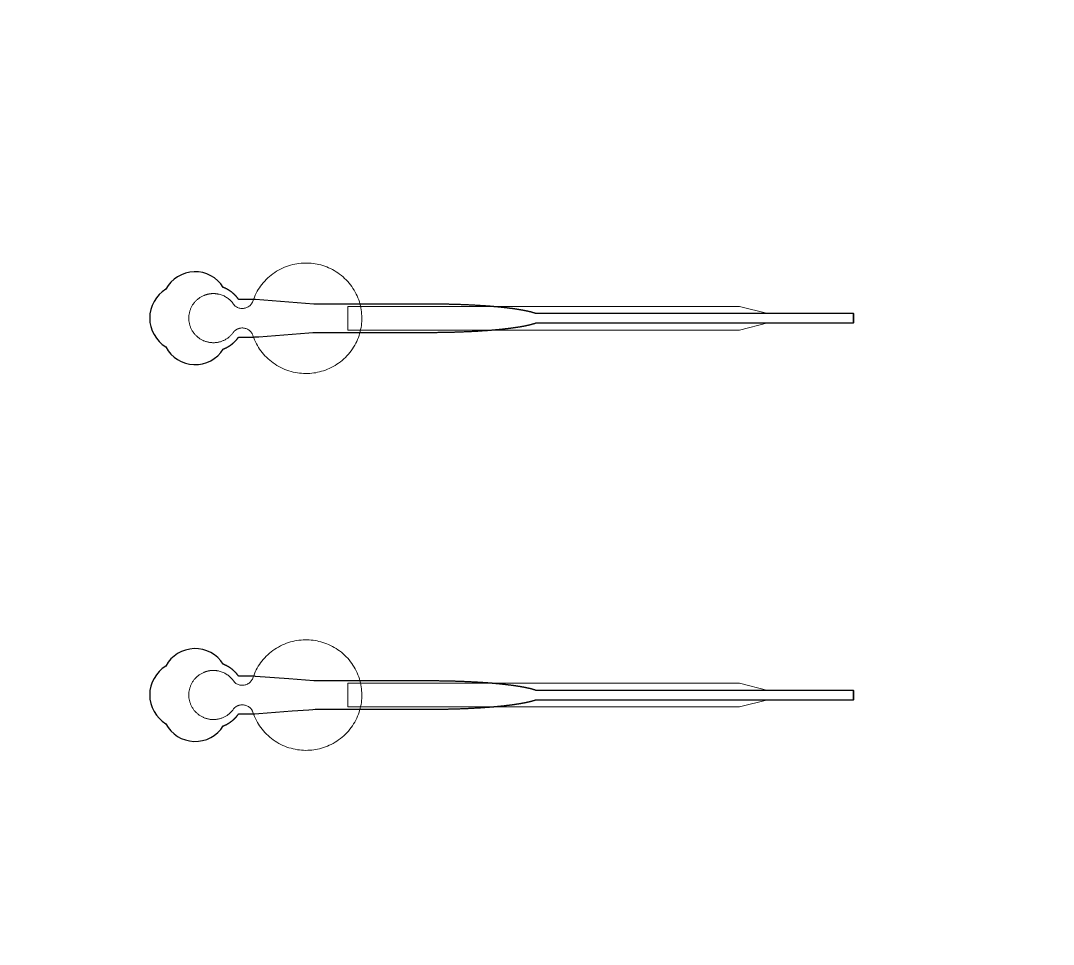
# Model space of a CAD drawing. Header units: inches. Extents: x -52997 to 52003, y -52254 to 52746.
# Drawn here: x -21881 to -16400, y -1513 to 3389 of the extents above; entities that cross this region are included whole.
import ezdxf

# ---------------------------------------------------------------- set-up
doc = ezdxf.new("R2010")
doc.units = ezdxf.units.IN
doc.header["$MEASUREMENT"] = 0
doc.layers.add('1', color=1, linetype='Continuous')
doc.layers.add('2', color=140, linetype='Continuous', lineweight=0)
doc.layers.add('3', color=90, linetype='Continuous', lineweight=0)

msp = doc.modelspace()

# ---------------------------------------------------------------- linework, layer by layer
at = {"layer": '1'}
for points in [[(-16283.4, -47485.7), (0, -47485.7), (16283.4, -47485.7, 5.999107)], [(-16250, -47285.7), (0, -47285.7), (16250, -47285.7, 5.986812)], [(-13685.8, -45485.7), (0, -45485.7), (13685.8, -45485.7, 6.794322)], [(-20806.1, 1646.4), (-20805.8, 1646.6), (-20805, 1646.9), (-20804.1, 1647.2), (-20803.3, 1647.6), (-20802.4, 1647.9), (-20801.6, 1648.2), (-20800.7, 1648.6), (-20799.9, 1649), (-20799, 1649.3), (-20798.2, 1649.7), (-20797.3, 1650.1), (-20796.5, 1650.5), (-20795.6, 1650.9), (-20794.7, 1651.3), (-20793.9, 1651.7), (-20793, 1652.1), (-20792.2, 1652.5), (-20791.3, 1652.9), (-20790.5, 1653.4), (-20789.6, 1653.8), (-20788.7, 1654.2), (-20787.9, 1654.7), (-20787, 1655.1), (-20786.2, 1655.6), (-20785.3, 1656.1), (-20784.5, 1656.5), (-20783.6, 1657), (-20782.7, 1657.5), (-20781.9, 1658), (-20781, 1658.5), (-20780.2, 1659), (-20779.3, 1659.5), (-20778.5, 1660), (-20777.6, 1660.5), (-20776.8, 1661), (-20775.9, 1661.6), (-20775.1, 1662.1), (-20774.2, 1662.7), (-20773.4, 1663.2), (-20772.6, 1663.8), (-20771.7, 1664.3), (-20770.9, 1664.9), (-20770, 1665.4), (-20769.2, 1666), (-20768.4, 1666.6), (-20767.5, 1667.2), (-20766.7, 1667.8), (-20765.9, 1668.4), (-20765.1, 1669), (-20764.3, 1669.6), (-20763.4, 1670.2), (-20762.6, 1670.8), (-20761.8, 1671.4), (-20761, 1672), (-20760.2, 1672.7), (-20759.4, 1673.3), (-20758.6, 1673.9), (-20757.8, 1674.6), (-20757, 1675.2), (-20756.2, 1675.9), (-20755.4, 1676.5), (-20754.7, 1677.2), (-20753.9, 1677.8), (-20753.1, 1678.5), (-20752.3, 1679.2), (-20751.6, 1679.9), (-20750.8, 1680.5), (-20750.1, 1681.2), (-20749.3, 1681.9), (-20748.6, 1682.6), (-20747.8, 1683.3), (-20747.1, 1684), (-20746.3, 1684.7), (-20745.6, 1685.4), (-20744.9, 1686.1), (-20744.2, 1686.8), (-20743.5, 1687.5), (-20742.7, 1688.3), (-20742, 1689), (-20741.3, 1689.7), (-20740.6, 1690.4), (-20740, 1691.2), (-20739.3, 1691.9), (-20738.6, 1692.6), (-20737.9, 1693.4), (-20737.3, 1694.1), (-20736.6, 1694.8), (-20735.9, 1695.6), (-20735.3, 1696.3), (-20734.6, 1697.1), (-20734, 1697.8), (-20733.4, 1698.6), (-20732.7, 1699.3), (-20732.1, 1700.1), (-20731.5, 1700.9), (-20730.9, 1701.6), (-20730.3, 1702.4), (-20729.7, 1703.1), (-20729.1, 1703.9), (-20728.5, 1704.7), (-20727.9, 1705.4), (-20727.4, 1706.2), (-20726.8, 1707), (-20726.2, 1707.7), (-20725.7, 1708.5), (-20725.1, 1709.3), (-20724.6, 1710), (-20681, 1710), (-20659.2, 1710), (-20648.3, 1710), (-20645.6, 1710), (-20644.2, 1710), (-20644.2, 1710), (-20644.2, 1710), (-20644.2, 1710), (-20644.2, 1710), (-20644.1, 1710.1), (-20644.1, 1710.1), (-20643.7, 1710.1), (-20643, 1710.1), (-20641.6, 1710.2), (-20638.9, 1710.5), (-20616.8, 1712.1), (-20440.2, 1725.7), (-20351.8, 1732.5), (-20329.8, 1734.2), (-20318.7, 1735), (-20318.4, 1735), (-20318.3, 1735), (-20318.3, 1735), (-20318.2, 1735), (-20318.1, 1735), (-20317.7, 1735), (-20057.2, 1735), (-20051, 1735), (-20038.4, 1735), (-19937.9, 1735), (-19736.9, 1735), (-19724.3, 1735), (-19718, 1735), (-19714.9, 1735), (-19713.3, 1735), (-19712.9, 1735), (-19712.7, 1735), (-19712.6, 1735), (-19712.6, 1735), (-19712.5, 1735), (-19712.5, 1735), (-19711.9, 1735), (-19707.4, 1735.1), (-19702.8, 1735.1), (-19698.1, 1735.1), (-19693.5, 1735.1), (-19688.9, 1735.1), (-19684.2, 1735.1), (-19679.5, 1735.2), (-19674.9, 1735.2), (-19670.2, 1735.2), (-19665.5, 1735.3), (-19660.8, 1735.3), (-19656, 1735.4), (-19651.3, 1735.4), (-19646.6, 1735.5), (-19641.8, 1735.6), (-19637, 1735.6), (-19632.3, 1735.7), (-19627.5, 1735.8), (-19622.7, 1735.9), (-19617.9, 1736), (-19613.1, 1736.1), (-19608.3, 1736.2), (-19603.5, 1736.3), (-19598.7, 1736.4), (-19593.9, 1736.5), (-19589.1, 1736.7), (-19584.2, 1736.8), (-19579.4, 1736.9), (-19574.6, 1737.1), (-19569.8, 1737.2), (-19564.9, 1737.4), (-19560.1, 1737.5), (-19555.3, 1737.7), (-19550.4, 1737.8), (-19545.6, 1738), (-19540.8, 1738.2), (-19535.9, 1738.4), (-19531.1, 1738.6), (-19526.3, 1738.8), (-19521.5, 1739), (-19516.7, 1739.2), (-19511.8, 1739.4), (-19507, 1739.6), (-19502.2, 1739.8), (-19497.5, 1740), (-19492.7, 1740.3), (-19487.9, 1740.5), (-19483.1, 1740.7), (-19478.4, 1741), (-19473.6, 1741.3), (-19468.9, 1741.5), (-19464.1, 1741.8), (-19459.4, 1742), (-19454.7, 1742.3), (-19450, 1742.6), (-19445.3, 1742.9), (-19440.7, 1743.2), (-19436, 1743.5), (-19431.4, 1743.8), (-19426.8, 1744.1), (-19422.1, 1744.4), (-19417.6, 1744.7), (-19413, 1745.1), (-19410.7, 1745.2), (-19408.4, 1745.4), (-19406.2, 1745.6), (-19403.9, 1745.7), (-19401.6, 1745.9), (-19399.4, 1746.1), (-19397.1, 1746.2), (-19394.9, 1746.4), (-19392.6, 1746.6), (-19390.4, 1746.8), (-19388.2, 1747), (-19385.9, 1747.1), (-19383.7, 1747.3), (-19381.5, 1747.5), (-19379.3, 1747.7), (-19377.1, 1747.9), (-19374.9, 1748.1), (-19372.7, 1748.2), (-19370.5, 1748.4), (-19368.3, 1748.6), (-19366.2, 1748.8), (-19364, 1749), (-19361.8, 1749.2), (-19359.7, 1749.4), (-19357.5, 1749.6), (-19355.4, 1749.8), (-19353.2, 1750), (-19351.1, 1750.2), (-19349, 1750.4), (-19346.9, 1750.6), (-19344.8, 1750.8), (-19342.7, 1751), (-19340.6, 1751.2), (-19338.5, 1751.4), (-19336.4, 1751.6), (-19334.3, 1751.8), (-19332.2, 1752), (-19330.2, 1752.3), (-19328.1, 1752.5), (-19326.1, 1752.7), (-19324, 1752.9), (-19322, 1753.1), (-19320, 1753.3), (-19317.9, 1753.6), (-19315.9, 1753.8), (-19313.9, 1754), (-19311.9, 1754.2), (-19309.9, 1754.4), (-19308, 1754.7), (-19306, 1754.9), (-19304, 1755.1), (-19302.1, 1755.3), (-19300.1, 1755.6), (-19298.2, 1755.8), (-19296.2, 1756), (-19294.3, 1756.3), (-19292.4, 1756.5), (-19290.5, 1756.7), (-19288.6, 1757), (-19286.7, 1757.2), (-19284.8, 1757.5), (-19282.9, 1757.7), (-19281.1, 1757.9), (-19279.2, 1758.2), (-19277.4, 1758.4), (-19275.5, 1758.7), (-19273.7, 1758.9), (-19271.9, 1759.1), (-19270.1, 1759.4), (-19268.3, 1759.6), (-19266.5, 1759.9), (-19264.7, 1760.1), (-19262.9, 1760.4), (-19261.1, 1760.6), (-19259.4, 1760.9), (-19257.6, 1761.1), (-19255.9, 1761.4), (-19254.2, 1761.7), (-19252.5, 1761.9), (-19250.7, 1762.2), (-19249, 1762.4), (-19247.4, 1762.7), (-19245.7, 1762.9), (-19244, 1763.2), (-19242.3, 1763.5), (-19240.7, 1763.7), (-19239, 1764), (-19237.4, 1764.2), (-19235.8, 1764.5), (-19234.2, 1764.8), (-19232.6, 1765), (-19231, 1765.3), (-19229.4, 1765.6), (-19227.8, 1765.8), (-19226.3, 1766.1), (-19224.7, 1766.4), (-19223.2, 1766.7), (-19221.6, 1766.9), (-19220.1, 1767.2), (-19218.6, 1767.5), (-19217.1, 1767.7), (-19215.6, 1768), (-19214.1, 1768.3), (-19212.6, 1768.6), (-19211.2, 1768.8), (-19209.7, 1769.1), (-19208.3, 1769.4), (-19206.9, 1769.7), (-19205.4, 1770), (-19204, 1770.2), (-19202.6, 1770.5), (-19201.3, 1770.8), (-19199.9, 1771.1), (-19198.5, 1771.4), (-19197.2, 1771.6), (-19195.8, 1771.9), (-19194.5, 1772.2), (-19193.2, 1772.5), (-19191.8, 1772.8), (-19190.5, 1773.1), (-19189.2, 1773.4), (-19188, 1773.6), (-19186.7, 1773.9), (-19185.4, 1774.2), (-19184.2, 1774.5), (-19183, 1774.8), (-19181.7, 1775.1), (-19180.5, 1775.4), (-19179.3, 1775.7), (-19178.1, 1776), (-19176.9, 1776.2), (-19175.8, 1776.5), (-19174.6, 1776.8), (-19173.5, 1777.1), (-19172.3, 1777.4), (-19171.2, 1777.7), (-19170.1, 1778), (-19169, 1778.3), (-19167.9, 1778.6), (-19166.8, 1778.9), (-19165.7, 1779.2), (-19164.7, 1779.5), (-19163.6, 1779.8), (-19162.6, 1780.1), (-19161.6, 1780.4), (-19160.5, 1780.7), (-19159.5, 1781), (-19158.5, 1781.2), (-19157.6, 1781.5), (-19156.6, 1781.8), (-19155.6, 1782.1), (-19154.7, 1782.4), (-19153.7, 1782.7), (-19152.8, 1783), (-19151.9, 1783.3), (-19151, 1783.6), (-19150.1, 1783.9), (-19149.2, 1784.2), (-19148.3, 1784.5), (-19146.9, 1785), (-17461.3, 1784.8), (-17461.3, 1835), (-19146.8, 1835), (-19147.1, 1835.1), (-19148, 1835.4), (-19148.9, 1835.8), (-19149.7, 1836.1), (-19150.6, 1836.4), (-19151.5, 1836.7), (-19152.5, 1837), (-19153.4, 1837.3), (-19154.3, 1837.6), (-19155.3, 1837.8), (-19156.2, 1838.1), (-19157.2, 1838.4), (-19158.2, 1838.7), (-19159.2, 1839), (-19160.2, 1839.3), (-19161.2, 1839.6), (-19162.2, 1839.9), (-19163.3, 1840.2), (-19164.3, 1840.5), (-19165.4, 1840.8), (-19166.4, 1841.1), (-19167.5, 1841.4), (-19168.6, 1841.7), (-19169.7, 1842), (-19170.8, 1842.3), (-19172, 1842.6), (-19173.1, 1842.9), (-19174.3, 1843.2), (-19175.4, 1843.5), (-19176.6, 1843.8), (-19177.8, 1844.1), (-19179, 1844.4), (-19180.2, 1844.6), (-19181.4, 1844.9), (-19182.6, 1845.2), (-19183.8, 1845.5), (-19185.1, 1845.8), (-19186.3, 1846.1), (-19187.6, 1846.4), (-19188.9, 1846.7), (-19190.2, 1847), (-19191.5, 1847.2), (-19192.8, 1847.5), (-19194.1, 1847.8), (-19195.5, 1848.1), (-19196.8, 1848.4), (-19198.2, 1848.7), (-19199.5, 1848.9), (-19200.9, 1849.2), (-19202.3, 1849.5), (-19203.7, 1849.8), (-19205.1, 1850.1), (-19206.5, 1850.3), (-19207.9, 1850.6), (-19209.4, 1850.9), (-19210.8, 1851.2), (-19212.3, 1851.5), (-19213.8, 1851.7), (-19215.2, 1852), (-19216.7, 1852.3), (-19218.2, 1852.6), (-19219.7, 1852.8), (-19221.3, 1853.1), (-19222.8, 1853.4), (-19224.3, 1853.7), (-19225.9, 1853.9), (-19227.5, 1854.2), (-19229, 1854.5), (-19230.6, 1854.7), (-19232.2, 1855), (-19233.8, 1855.3), (-19235.4, 1855.5), (-19237, 1855.8), (-19238.7, 1856.1), (-19240.3, 1856.3), (-19242, 1856.6), (-19243.6, 1856.8), (-19245.3, 1857.1), (-19247, 1857.4), (-19248.7, 1857.6), (-19250.4, 1857.9), (-19252.1, 1858.1), (-19253.8, 1858.4), (-19255.5, 1858.6), (-19257.3, 1858.9), (-19259, 1859.2), (-19260.8, 1859.4), (-19262.6, 1859.7), (-19264.3, 1859.9), (-19266.1, 1860.2), (-19267.9, 1860.4), (-19269.7, 1860.7), (-19271.5, 1860.9), (-19273.3, 1861.1), (-19275.2, 1861.4), (-19277, 1861.6), (-19278.8, 1861.9), (-19280.7, 1862.1), (-19282.6, 1862.4), (-19284.4, 1862.6), (-19286.3, 1862.8), (-19288.2, 1863.1), (-19290.1, 1863.3), (-19292, 1863.5), (-19293.9, 1863.8), (-19295.8, 1864), (-19297.8, 1864.2), (-19299.7, 1864.5), (-19301.7, 1864.7), (-19303.6, 1864.9), (-19305.6, 1865.2), (-19307.6, 1865.4), (-19309.5, 1865.6), (-19311.5, 1865.8), (-19313.5, 1866.1), (-19315.5, 1866.3), (-19317.5, 1866.5), (-19319.5, 1866.7), (-19321.6, 1866.9), (-19323.6, 1867.2), (-19325.6, 1867.4), (-19327.7, 1867.6), (-19329.7, 1867.8), (-19331.8, 1868), (-19333.9, 1868.2), (-19335.9, 1868.4), (-19338, 1868.6), (-19340.1, 1868.9), (-19342.2, 1869.1), (-19344.3, 1869.3), (-19346.4, 1869.5), (-19348.5, 1869.7), (-19350.6, 1869.9), (-19352.8, 1870.1), (-19354.9, 1870.3), (-19357, 1870.5), (-19359.2, 1870.7), (-19361.3, 1870.9), (-19363.5, 1871.1), (-19365.7, 1871.2), (-19367.8, 1871.4), (-19370, 1871.6), (-19372.2, 1871.8), (-19374.4, 1872), (-19376.6, 1872.2), (-19378.8, 1872.4), (-19381, 1872.6), (-19383.2, 1872.7), (-19385.4, 1872.9), (-19387.6, 1873.1), (-19389.8, 1873.3), (-19392.1, 1873.5), (-19394.3, 1873.6), (-19396.5, 1873.8), (-19398.8, 1874), (-19401, 1874.2), (-19403.3, 1874.3), (-19405.6, 1874.5), (-19407.8, 1874.7), (-19410.1, 1874.8), (-19414.6, 1875.2), (-19419.2, 1875.5), (-19423.8, 1875.8), (-19428.4, 1876.1), (-19433, 1876.4), (-19437.6, 1876.7), (-19442.3, 1877), (-19446.9, 1877.3), (-19451.6, 1877.6), (-19456.3, 1877.9), (-19461, 1878.1), (-19465.7, 1878.4), (-19470.4, 1878.7), (-19475.1, 1878.9), (-19479.9, 1879.2), (-19484.6, 1879.4), (-19489.4, 1879.7), (-19494.1, 1879.9), (-19498.9, 1880.1), (-19503.7, 1880.4), (-19508.5, 1880.6), (-19513.3, 1880.8), (-19518, 1881), (-19522.8, 1881.2), (-19527.6, 1881.4), (-19532.4, 1881.6), (-19537.2, 1881.8), (-19542.1, 1882), (-19546.9, 1882.1), (-19551.7, 1882.3), (-19556.5, 1882.5), (-19561.3, 1882.6), (-19566.1, 1882.8), (-19570.9, 1882.9), (-19575.7, 1883.1), (-19580.5, 1883.2), (-19585.3, 1883.3), (-19590.1, 1883.5), (-19594.9, 1883.6), (-19599.7, 1883.7), (-19604.5, 1883.8), (-19609.3, 1883.9), (-19614, 1884), (-19618.8, 1884.1), (-19623.6, 1884.2), (-19628.3, 1884.3), (-19633.1, 1884.4), (-19637.8, 1884.5), (-19642.5, 1884.5), (-19647.2, 1884.6), (-19652, 1884.7), (-19656.7, 1884.7), (-19661.3, 1884.8), (-19666, 1884.8), (-19670.7, 1884.9), (-19675.4, 1884.9), (-19680, 1884.9), (-19684.6, 1885), (-19689.3, 1885), (-19693.9, 1885), (-19698.5, 1885), (-19700.8, 1885), (-19701.3, 1885), (-19701.6, 1885), (-19701.8, 1885), (-19702, 1885), (-19703.6, 1885), (-19709.9, 1885), (-19722.7, 1885), (-19773.7, 1885), (-19977.6, 1885), (-20028.6, 1885), (-20054.1, 1885), (-20060.5, 1885), (-20062, 1885), (-20317.8, 1885), (-20318.2, 1885), (-20318.3, 1885), (-20318.3, 1885), (-20318.3, 1885), (-20318.4, 1885), (-20318.8, 1885.1), (-20320.1, 1885.2), (-20325.7, 1885.6), (-20369.8, 1889), (-20458.1, 1895.8), (-20634.8, 1909.3), (-20640.3, 1909.8), (-20643.1, 1910), (-20643.8, 1910), (-20644.1, 1910), (-20644.1, 1910), (-20644.2, 1910), (-20644.2, 1910), (-20644.2, 1910), (-20644.2, 1910), (-20644.2, 1910), (-20644.6, 1910), (-20647.3, 1910), (-20652.8, 1910), (-20663.7, 1910), (-20685.4, 1910), (-20707.2, 1910), (-20718.1, 1910), (-20723.6, 1910), (-20724.3, 1910), (-20724.4, 1910), (-20724.5, 1910), (-20724.6, 1910), (-20724.6, 1910), (-20724.6, 1910), (-20724.6, 1910.1), (-20725, 1910.6), (-20725.8, 1911.8), (-20726.6, 1912.9), (-20727.4, 1914), (-20728.3, 1915.1), (-20729.1, 1916.2), (-20730, 1917.4), (-20730.9, 1918.5), (-20731.7, 1919.6), (-20732.6, 1920.7), (-20733.6, 1921.8), (-20734.5, 1922.9), (-20735.4, 1924), (-20736.4, 1925.1), (-20737.3, 1926.2), (-20738.3, 1927.3), (-20739.3, 1928.3), (-20740.3, 1929.4), (-20741.3, 1930.5), (-20742.4, 1931.6), (-20743.4, 1932.6), (-20744.4, 1933.7), (-20745.5, 1934.7), (-20746.6, 1935.8), (-20747.7, 1936.8), (-20748.8, 1937.8), (-20749.9, 1938.9), (-20751, 1939.9), (-20752.1, 1940.9), (-20753.3, 1941.9), (-20754.4, 1942.9), (-20755.6, 1943.9), (-20756.8, 1944.9), (-20758, 1945.8), (-20759.2, 1946.8), (-20760.4, 1947.7), (-20761.6, 1948.7), (-20762.8, 1949.6), (-20764.1, 1950.6), (-20765.3, 1951.5), (-20766.6, 1952.4), (-20767.9, 1953.3), (-20769.1, 1954.2), (-20770.4, 1955.1), (-20771.7, 1955.9), (-20773, 1956.8), (-20774.3, 1957.6), (-20775.6, 1958.5), (-20777, 1959.3), (-20778.3, 1960.1), (-20779.7, 1960.9), (-20781, 1961.7), (-20782.4, 1962.5), (-20783.7, 1963.2), (-20785.1, 1964), (-20786.5, 1964.7), (-20787.9, 1965.5), (-20789.2, 1966.2), (-20790.6, 1966.9), (-20792, 1967.6), (-20793.4, 1968.2), (-20794.9, 1968.9), (-20796.3, 1969.6), (-20797.7, 1970.2), (-20799.1, 1970.8), (-20800.5, 1971.4), (-20802, 1972), (-20803.4, 1972.6), (-20804.8, 1973.2), (-20806.1, 1973.6, 0.576044), (-21110.6, 1964.3, 0.560065), (-21110.6, 1657.8, 0.578435)], [(-20806.1, -353.6), (-20805.8, -353.4), (-20805, -353.1), (-20804.1, -352.8), (-20803.3, -352.4), (-20802.4, -352.1), (-20801.6, -351.8), (-20800.7, -351.4), (-20799.9, -351), (-20799, -350.7), (-20798.2, -350.3), (-20797.3, -349.9), (-20796.5, -349.5), (-20795.6, -349.1), (-20794.7, -348.7), (-20793.9, -348.3), (-20793, -347.9), (-20792.2, -347.5), (-20791.3, -347.1), (-20790.5, -346.6), (-20789.6, -346.2), (-20788.7, -345.8), (-20787.9, -345.3), (-20787, -344.9), (-20786.2, -344.4), (-20785.3, -343.9), (-20784.5, -343.5), (-20783.6, -343), (-20782.7, -342.5), (-20781.9, -342), (-20781, -341.5), (-20780.2, -341), (-20779.3, -340.5), (-20778.5, -340), (-20777.6, -339.5), (-20776.8, -339), (-20775.9, -338.4), (-20775.1, -337.9), (-20774.2, -337.3), (-20773.4, -336.8), (-20772.6, -336.2), (-20771.7, -335.7), (-20770.9, -335.1), (-20770, -334.6), (-20769.2, -334), (-20768.4, -333.4), (-20767.5, -332.8), (-20766.7, -332.2), (-20765.9, -331.6), (-20765.1, -331), (-20764.3, -330.4), (-20763.4, -329.8), (-20762.6, -329.2), (-20761.8, -328.6), (-20761, -328), (-20760.2, -327.3), (-20759.4, -326.7), (-20758.6, -326.1), (-20757.8, -325.4), (-20757, -324.8), (-20756.2, -324.1), (-20755.4, -323.5), (-20754.7, -322.8), (-20753.9, -322.2), (-20753.1, -321.5), (-20752.3, -320.8), (-20751.6, -320.1), (-20750.8, -319.5), (-20750.1, -318.8), (-20749.3, -318.1), (-20748.6, -317.4), (-20747.8, -316.7), (-20747.1, -316), (-20746.3, -315.3), (-20745.6, -314.6), (-20744.9, -313.9), (-20744.2, -313.2), (-20743.5, -312.5), (-20742.7, -311.7), (-20742, -311), (-20741.3, -310.3), (-20740.6, -309.6), (-20740, -308.8), (-20739.3, -308.1), (-20738.6, -307.4), (-20737.9, -306.6), (-20737.3, -305.9), (-20736.6, -305.2), (-20735.9, -304.4), (-20735.3, -303.7), (-20734.6, -302.9), (-20734, -302.2), (-20733.4, -301.4), (-20732.7, -300.7), (-20732.1, -299.9), (-20731.5, -299.1), (-20730.9, -298.4), (-20730.3, -297.6), (-20729.7, -296.9), (-20729.1, -296.1), (-20728.5, -295.3), (-20727.9, -294.6), (-20727.4, -293.8), (-20726.8, -293), (-20726.2, -292.3), (-20725.7, -291.5), (-20725.1, -290.7), (-20724.6, -290), (-20681, -290), (-20659.2, -290), (-20648.3, -290), (-20645.6, -290), (-20644.2, -290), (-20644.2, -290), (-20644.2, -290), (-20644.2, -290), (-20644.2, -290), (-20644.1, -289.9), (-20644.1, -289.9), (-20643.7, -289.9), (-20643, -289.9), (-20641.6, -289.8), (-20638.9, -289.5), (-20616.8, -287.9), (-20440.2, -274.3), (-20351.8, -267.5), (-20329.8, -265.8), (-20318.7, -265), (-20318.4, -265), (-20318.3, -265), (-20318.3, -265), (-20318.2, -265), (-20318.1, -265), (-20317.7, -265), (-20057.2, -265), (-20051, -265), (-20038.4, -265), (-19937.9, -265), (-19736.9, -265), (-19724.3, -265), (-19718, -265), (-19714.9, -265), (-19713.3, -265), (-19712.9, -265), (-19712.7, -265), (-19712.6, -265), (-19712.6, -265), (-19712.5, -265), (-19712.5, -265), (-19711.9, -265), (-19707.4, -264.9), (-19702.8, -264.9), (-19698.1, -264.9), (-19693.5, -264.9), (-19688.9, -264.9), (-19684.2, -264.9), (-19679.5, -264.8), (-19674.9, -264.8), (-19670.2, -264.8), (-19665.5, -264.7), (-19660.8, -264.7), (-19656, -264.6), (-19651.3, -264.6), (-19646.6, -264.5), (-19641.8, -264.4), (-19637, -264.4), (-19632.3, -264.3), (-19627.5, -264.2), (-19622.7, -264.1), (-19617.9, -264), (-19613.1, -263.9), (-19608.3, -263.8), (-19603.5, -263.7), (-19598.7, -263.6), (-19593.9, -263.5), (-19589.1, -263.3), (-19584.2, -263.2), (-19579.4, -263.1), (-19574.6, -262.9), (-19569.8, -262.8), (-19564.9, -262.6), (-19560.1, -262.5), (-19555.3, -262.3), (-19550.4, -262.2), (-19545.6, -262), (-19540.8, -261.8), (-19535.9, -261.6), (-19531.1, -261.4), (-19526.3, -261.2), (-19521.5, -261), (-19516.7, -260.8), (-19511.8, -260.6), (-19507, -260.4), (-19502.2, -260.2), (-19497.5, -260), (-19492.7, -259.7), (-19487.9, -259.5), (-19483.1, -259.3), (-19478.4, -259), (-19473.6, -258.7), (-19468.9, -258.5), (-19464.1, -258.2), (-19459.4, -258), (-19454.7, -257.7), (-19450, -257.4), (-19445.3, -257.1), (-19440.7, -256.8), (-19436, -256.5), (-19431.4, -256.2), (-19426.8, -255.9), (-19422.1, -255.6), (-19417.6, -255.3), (-19413, -254.9), (-19410.7, -254.8), (-19408.4, -254.6), (-19406.2, -254.4), (-19403.9, -254.3), (-19401.6, -254.1), (-19399.4, -253.9), (-19397.1, -253.8), (-19394.9, -253.6), (-19392.6, -253.4), (-19390.4, -253.2), (-19388.2, -253), (-19385.9, -252.9), (-19383.7, -252.7), (-19381.5, -252.5), (-19379.3, -252.3), (-19377.1, -252.1), (-19374.9, -251.9), (-19372.7, -251.8), (-19370.5, -251.6), (-19368.3, -251.4), (-19366.2, -251.2), (-19364, -251), (-19361.8, -250.8), (-19359.7, -250.6), (-19357.5, -250.4), (-19355.4, -250.2), (-19353.2, -250), (-19351.1, -249.8), (-19349, -249.6), (-19346.9, -249.4), (-19344.8, -249.2), (-19342.7, -249), (-19340.6, -248.8), (-19338.5, -248.6), (-19336.4, -248.4), (-19334.3, -248.2), (-19332.2, -248), (-19330.2, -247.7), (-19328.1, -247.5), (-19326.1, -247.3), (-19324, -247.1), (-19322, -246.9), (-19320, -246.7), (-19317.9, -246.4), (-19315.9, -246.2), (-19313.9, -246), (-19311.9, -245.8), (-19309.9, -245.6), (-19308, -245.3), (-19306, -245.1), (-19304, -244.9), (-19302.1, -244.7), (-19300.1, -244.4), (-19298.2, -244.2), (-19296.2, -244), (-19294.3, -243.7), (-19292.4, -243.5), (-19290.5, -243.3), (-19288.6, -243), (-19286.7, -242.8), (-19284.8, -242.5), (-19282.9, -242.3), (-19281.1, -242.1), (-19279.2, -241.8), (-19277.4, -241.6), (-19275.5, -241.3), (-19273.7, -241.1), (-19271.9, -240.9), (-19270.1, -240.6), (-19268.3, -240.4), (-19266.5, -240.1), (-19264.7, -239.9), (-19262.9, -239.6), (-19261.1, -239.4), (-19259.4, -239.1), (-19257.6, -238.9), (-19255.9, -238.6), (-19254.2, -238.3), (-19252.5, -238.1), (-19250.7, -237.8), (-19249, -237.6), (-19247.4, -237.3), (-19245.7, -237.1), (-19244, -236.8), (-19242.3, -236.5), (-19240.7, -236.3), (-19239, -236), (-19237.4, -235.8), (-19235.8, -235.5), (-19234.2, -235.2), (-19232.6, -235), (-19231, -234.7), (-19229.4, -234.4), (-19227.8, -234.2), (-19226.3, -233.9), (-19224.7, -233.6), (-19223.2, -233.3), (-19221.6, -233.1), (-19220.1, -232.8), (-19218.6, -232.5), (-19217.1, -232.3), (-19215.6, -232), (-19214.1, -231.7), (-19212.6, -231.4), (-19211.2, -231.2), (-19209.7, -230.9), (-19208.3, -230.6), (-19206.9, -230.3), (-19205.4, -230), (-19204, -229.8), (-19202.6, -229.5), (-19201.3, -229.2), (-19199.9, -228.9), (-19198.5, -228.6), (-19197.2, -228.4), (-19195.8, -228.1), (-19194.5, -227.8), (-19193.2, -227.5), (-19191.8, -227.2), (-19190.5, -226.9), (-19189.2, -226.6), (-19188, -226.4), (-19186.7, -226.1), (-19185.4, -225.8), (-19184.2, -225.5), (-19183, -225.2), (-19181.7, -224.9), (-19180.5, -224.6), (-19179.3, -224.3), (-19178.1, -224), (-19176.9, -223.8), (-19175.8, -223.5), (-19174.6, -223.2), (-19173.5, -222.9), (-19172.3, -222.6), (-19171.2, -222.3), (-19170.1, -222), (-19169, -221.7), (-19167.9, -221.4), (-19166.8, -221.1), (-19165.7, -220.8), (-19164.7, -220.5), (-19163.6, -220.2), (-19162.6, -219.9), (-19161.6, -219.6), (-19160.5, -219.3), (-19159.5, -219), (-19158.5, -218.8), (-19157.6, -218.5), (-19156.6, -218.2), (-19155.6, -217.9), (-19154.7, -217.6), (-19153.7, -217.3), (-19152.8, -217), (-19151.9, -216.7), (-19151, -216.4), (-19150.1, -216.1), (-19149.2, -215.8), (-19148.3, -215.5), (-19146.9, -215), (-17461.3, -215.2), (-17461.3, -165), (-19146.8, -165), (-19147.1, -164.9), (-19148, -164.6), (-19148.9, -164.2), (-19149.7, -163.9), (-19150.6, -163.6), (-19151.5, -163.3), (-19152.5, -163), (-19153.4, -162.7), (-19154.3, -162.4), (-19155.3, -162.2), (-19156.2, -161.9), (-19157.2, -161.6), (-19158.2, -161.3), (-19159.2, -161), (-19160.2, -160.7), (-19161.2, -160.4), (-19162.2, -160.1), (-19163.3, -159.8), (-19164.3, -159.5), (-19165.4, -159.2), (-19166.4, -158.9), (-19167.5, -158.6), (-19168.6, -158.3), (-19169.7, -158), (-19170.8, -157.7), (-19172, -157.4), (-19173.1, -157.1), (-19174.3, -156.8), (-19175.4, -156.5), (-19176.6, -156.2), (-19177.8, -155.9), (-19179, -155.6), (-19180.2, -155.4), (-19181.4, -155.1), (-19182.6, -154.8), (-19183.8, -154.5), (-19185.1, -154.2), (-19186.3, -153.9), (-19187.6, -153.6), (-19188.9, -153.3), (-19190.2, -153), (-19191.5, -152.8), (-19192.8, -152.5), (-19194.1, -152.2), (-19195.5, -151.9), (-19196.8, -151.6), (-19198.2, -151.3), (-19199.5, -151.1), (-19200.9, -150.8), (-19202.3, -150.5), (-19203.7, -150.2), (-19205.1, -149.9), (-19206.5, -149.7), (-19207.9, -149.4), (-19209.4, -149.1), (-19210.8, -148.8), (-19212.3, -148.5), (-19213.8, -148.3), (-19215.2, -148), (-19216.7, -147.7), (-19218.2, -147.4), (-19219.7, -147.2), (-19221.3, -146.9), (-19222.8, -146.6), (-19224.3, -146.3), (-19225.9, -146.1), (-19227.5, -145.8), (-19229, -145.5), (-19230.6, -145.3), (-19232.2, -145), (-19233.8, -144.7), (-19235.4, -144.5), (-19237, -144.2), (-19238.7, -143.9), (-19240.3, -143.7), (-19242, -143.4), (-19243.6, -143.2), (-19245.3, -142.9), (-19247, -142.6), (-19248.7, -142.4), (-19250.4, -142.1), (-19252.1, -141.9), (-19253.8, -141.6), (-19255.5, -141.4), (-19257.3, -141.1), (-19259, -140.8), (-19260.8, -140.6), (-19262.6, -140.3), (-19264.3, -140.1), (-19266.1, -139.8), (-19267.9, -139.6), (-19269.7, -139.3), (-19271.5, -139.1), (-19273.3, -138.9), (-19275.2, -138.6), (-19277, -138.4), (-19278.8, -138.1), (-19280.7, -137.9), (-19282.6, -137.6), (-19284.4, -137.4), (-19286.3, -137.2), (-19288.2, -136.9), (-19290.1, -136.7), (-19292, -136.5), (-19293.9, -136.2), (-19295.8, -136), (-19297.8, -135.8), (-19299.7, -135.5), (-19301.7, -135.3), (-19303.6, -135.1), (-19305.6, -134.8), (-19307.6, -134.6), (-19309.5, -134.4), (-19311.5, -134.2), (-19313.5, -133.9), (-19315.5, -133.7), (-19317.5, -133.5), (-19319.5, -133.3), (-19321.6, -133.1), (-19323.6, -132.8), (-19325.6, -132.6), (-19327.7, -132.4), (-19329.7, -132.2), (-19331.8, -132), (-19333.9, -131.8), (-19335.9, -131.6), (-19338, -131.4), (-19340.1, -131.1), (-19342.2, -130.9), (-19344.3, -130.7), (-19346.4, -130.5), (-19348.5, -130.3), (-19350.6, -130.1), (-19352.8, -129.9), (-19354.9, -129.7), (-19357, -129.5), (-19359.2, -129.3), (-19361.3, -129.1), (-19363.5, -128.9), (-19365.7, -128.8), (-19367.8, -128.6), (-19370, -128.4), (-19372.2, -128.2), (-19374.4, -128), (-19376.6, -127.8), (-19378.8, -127.6), (-19381, -127.4), (-19383.2, -127.3), (-19385.4, -127.1), (-19387.6, -126.9), (-19389.8, -126.7), (-19392.1, -126.5), (-19394.3, -126.4), (-19396.5, -126.2), (-19398.8, -126), (-19401, -125.8), (-19403.3, -125.7), (-19405.6, -125.5), (-19407.8, -125.3), (-19410.1, -125.2), (-19414.6, -124.8), (-19419.2, -124.5), (-19423.8, -124.2), (-19428.4, -123.9), (-19433, -123.6), (-19437.6, -123.3), (-19442.3, -123), (-19446.9, -122.7), (-19451.6, -122.4), (-19456.3, -122.1), (-19461, -121.9), (-19465.7, -121.6), (-19470.4, -121.3), (-19475.1, -121.1), (-19479.9, -120.8), (-19484.6, -120.6), (-19489.4, -120.3), (-19494.1, -120.1), (-19498.9, -119.9), (-19503.7, -119.6), (-19508.5, -119.4), (-19513.3, -119.2), (-19518, -119), (-19522.8, -118.8), (-19527.6, -118.6), (-19532.4, -118.4), (-19537.2, -118.2), (-19542.1, -118), (-19546.9, -117.9), (-19551.7, -117.7), (-19556.5, -117.5), (-19561.3, -117.4), (-19566.1, -117.2), (-19570.9, -117.1), (-19575.7, -116.9), (-19580.5, -116.8), (-19585.3, -116.7), (-19590.1, -116.5), (-19594.9, -116.4), (-19599.7, -116.3), (-19604.5, -116.2), (-19609.3, -116.1), (-19614, -116), (-19618.8, -115.9), (-19623.6, -115.8), (-19628.3, -115.7), (-19633.1, -115.6), (-19637.8, -115.5), (-19642.5, -115.5), (-19647.2, -115.4), (-19652, -115.3), (-19656.7, -115.3), (-19661.3, -115.2), (-19666, -115.2), (-19670.7, -115.1), (-19675.4, -115.1), (-19680, -115.1), (-19684.6, -115), (-19689.3, -115), (-19693.9, -115), (-19698.5, -115), (-19700.8, -115), (-19701.3, -115), (-19701.6, -115), (-19701.8, -115), (-19702, -115), (-19703.6, -115), (-19709.9, -115), (-19722.7, -115), (-19773.7, -115), (-19977.6, -115), (-20028.6, -115), (-20054.1, -115), (-20060.5, -115), (-20062, -115), (-20317.8, -115), (-20318.2, -115), (-20318.3, -115), (-20318.3, -115), (-20318.3, -115), (-20318.4, -115), (-20318.8, -114.9), (-20320.1, -114.8), (-20325.7, -114.4), (-20369.8, -111), (-20458.1, -104.2), (-20634.8, -90.7), (-20640.3, -90.2), (-20643.1, -90), (-20643.8, -90), (-20644.1, -90), (-20644.1, -90), (-20644.2, -90), (-20644.2, -90), (-20644.2, -90), (-20644.2, -90), (-20644.2, -90), (-20644.6, -90), (-20647.3, -90), (-20652.8, -90), (-20663.7, -90), (-20685.4, -90), (-20707.2, -90), (-20718.1, -90), (-20723.6, -90), (-20724.3, -90), (-20724.4, -90), (-20724.5, -90), (-20724.6, -90), (-20724.6, -90), (-20724.6, -90), (-20724.6, -89.9), (-20725, -89.4), (-20725.8, -88.2), (-20726.6, -87.1), (-20727.4, -86), (-20728.3, -84.9), (-20729.1, -83.8), (-20730, -82.6), (-20730.9, -81.5), (-20731.7, -80.4), (-20732.6, -79.3), (-20733.6, -78.2), (-20734.5, -77.1), (-20735.4, -76), (-20736.4, -74.9), (-20737.3, -73.8), (-20738.3, -72.7), (-20739.3, -71.7), (-20740.3, -70.6), (-20741.3, -69.5), (-20742.4, -68.4), (-20743.4, -67.4), (-20744.4, -66.3), (-20745.5, -65.3), (-20746.6, -64.2), (-20747.7, -63.2), (-20748.8, -62.2), (-20749.9, -61.1), (-20751, -60.1), (-20752.1, -59.1), (-20753.3, -58.1), (-20754.4, -57.1), (-20755.6, -56.1), (-20756.8, -55.1), (-20758, -54.2), (-20759.2, -53.2), (-20760.4, -52.3), (-20761.6, -51.3), (-20762.8, -50.4), (-20764.1, -49.4), (-20765.3, -48.5), (-20766.6, -47.6), (-20767.9, -46.7), (-20769.1, -45.8), (-20770.4, -44.9), (-20771.7, -44.1), (-20773, -43.2), (-20774.3, -42.4), (-20775.6, -41.5), (-20777, -40.7), (-20778.3, -39.9), (-20779.7, -39.1), (-20781, -38.3), (-20782.4, -37.5), (-20783.7, -36.8), (-20785.1, -36), (-20786.5, -35.3), (-20787.9, -34.5), (-20789.2, -33.8), (-20790.6, -33.1), (-20792, -32.4), (-20793.4, -31.8), (-20794.9, -31.1), (-20796.3, -30.4), (-20797.7, -29.8), (-20799.1, -29.2), (-20800.5, -28.6), (-20802, -28), (-20803.4, -27.4), (-20804.8, -26.8), (-20806.1, -26.4, 0.576044), (-21110.6, -35.7, 0.560065), (-21110.6, -342.2, 0.578435)]]:
    msp.add_lwpolyline(points, format="xyb", close=True, dxfattribs=at)
msp.add_circle((-497.2, 245.8), 52500, dxfattribs=at)
at = {"layer": '2'}
for points in [[(-16283.4, -47485.7), (0, -47485.7), (16283.4, -47485.7, 5.999107)], [(-16250, -47285.7), (0, -47285.7), (16250, -47285.7, 5.986812)], [(-13685.8, -45485.7), (0, -45485.7), (13685.8, -45485.7, 6.794322)]]:
    msp.add_lwpolyline(points, format="xyb", close=True, dxfattribs=at)
msp.add_circle((-497.2, 245.8), 52500, dxfattribs=at)
for points in [[(-20749.2, 1739.5), (-20727, 1762.7), (-20695.4, 1757.5), (-20663.7, 1752.2), (-20650.1, 1723.2), (-20574.7, 1482.4), (-20322.7, 1520), (-20070.7, 1557.7), (-20070.5, 1809.8), (-20070.4, 2062), (-20322.4, 2099.9), (-20574.4, 2137.8), (-20650, 1897), (-20663.2, 1868.6), (-20694.1, 1862.8), (-20724.9, 1857.1), (-20747.5, 1878.9), (-20798.9, 1962.3), (-20893.3, 1936.1), (-20987.7, 1910), (-20988.9, 1812.1), (-20990.1, 1714.2), (-20896.3, 1685.8), (-20802.6, 1657.4), (-20749.2, 1739.5)], [(-20749.2, -260.5), (-20727, -237.3), (-20695.4, -242.5), (-20663.7, -247.8), (-20650.1, -276.8), (-20574.7, -517.6), (-20322.7, -480), (-20070.7, -442.3), (-20070.5, -190.2), (-20070.4, 62), (-20322.4, 99.9), (-20574.4, 137.8), (-20650, -103), (-20663.2, -131.4), (-20694.1, -137.2), (-20724.9, -142.9), (-20747.5, -121.1), (-20798.9, -37.7), (-20893.3, -63.9), (-20987.7, -90), (-20988.9, -187.9), (-20990.1, -285.8), (-20896.3, -314.2), (-20802.6, -342.6), (-20749.2, -260.5)]]:
    msp.add_rational_spline(points, [1, 0.884783429184, 1, 0.884783429184, 1, 0.758252289935, 1, 0.758252289935, 1, 0.758252289935, 1, 0.758252289935, 1, 0.888941908896, 1, 0.888941908896, 1, 0.79946124759, 1, 0.79946124759, 1, 0.79946124759, 1, 0.79946124759, 1], degree=2, knots=[0, 0, 0, 0.969535, 0.969535, 1.939069, 1.939069, 3.359405, 3.359405, 4.779741, 4.779741, 6.200078, 6.200078, 7.620414, 7.620414, 8.571947, 8.571947, 9.52348, 9.52348, 10.812277, 10.812277, 12.101074, 12.101074, 13.389871, 13.389871, 14.678668, 14.678668, 14.678668], dxfattribs=at)
at = {"layer": '3'}
for points in [[(-16283.4, -47485.7), (0, -47485.7), (16283.4, -47485.7, 5.999107)], [(-16283.4, -47485.7), (0, -47485.7), (16283.4, -47485.7, 5.999107)], [(-16250, -47285.7), (0, -47285.7), (16250, -47285.7, 5.986812)], [(-16250, -47285.7), (0, -47285.7), (16250, -47285.7, 5.986812)], [(-13685.8, -45485.7), (0, -45485.7), (13685.8, -45485.7, 6.794322)], [(-13685.8, -45485.7), (0, -45485.7), (13685.8, -45485.7, 6.794322)]]:
    msp.add_lwpolyline(points, format="xyb", close=True, dxfattribs=at)
for points in [[(-20145.6, 1872.6), (-18066.1, 1872.5), (-17916.1, 1835), (-17459.2, 1835), (-17459.2, 1785), (-17916.1, 1785), (-18066.1, 1747.5), (-20145.6, 1747.6)], [(-20145.6, -127.4), (-18066.1, -127.5), (-17916.1, -165), (-17459.2, -165), (-17459.2, -215), (-17916.1, -215), (-18066.1, -252.5), (-20145.6, -252.4)]]:
    msp.add_lwpolyline(points, close=True, dxfattribs=at)
msp.add_circle((-497.2, 245.8), 52500, dxfattribs=at)
msp.add_circle((-497.2, 245.8), 52500, dxfattribs=at)

doc.saveas('drawing.dxf')
